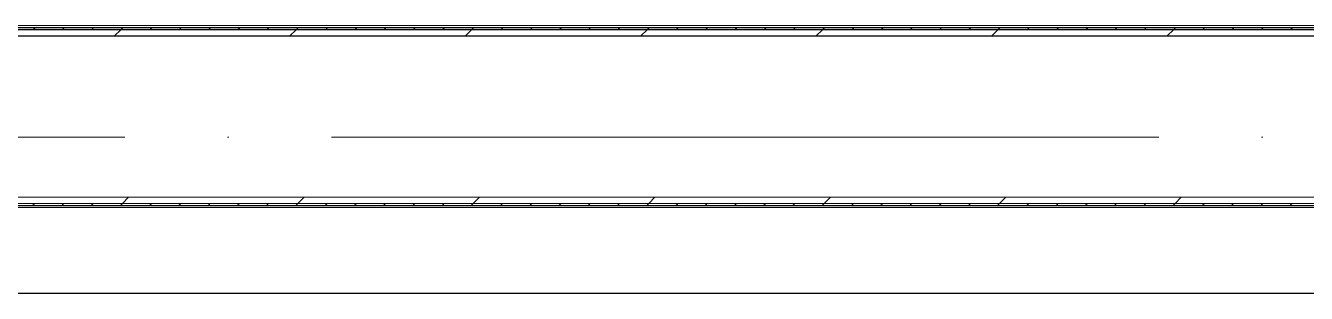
# Model space of a CAD drawing. Header units: millimetres. Extents: x -495897 to 1376592, y -28539 to 470976.
# Drawn here: x -4085 to -988, y 346027 to 346675 of the extents above; entities that cross this region are included whole.
import ezdxf

# ---------------------------------------------------------------- set-up
doc = ezdxf.new("R2010")
doc.units = ezdxf.units.MM
doc.linetypes.add('ADSK_Линия сетки', pattern=[25, 20, -2.5, 0, -2.5])
for name, color, linetype, lineweight in [('RC-Линии_связи-Адресные', 5, 'Continuous', 30), ('Ограждение', 252, 'Continuous', 9), ('Оси', 252, 'Continuous', 9), ('Стены внутренние', 7, 'Continuous', 18), ('Стены наружные', 7, 'Continuous', 18), ('Стены штриховка', 7, 'Continuous', 9)]:
    doc.layers.add(name, color=color, linetype=linetype, lineweight=lineweight)

# ---------------------------------------------------------------- blocks, each defined once
blk = doc.blocks.new('1 этаж')
at = {"layer": 'Ограждение', "color": 251, "true_color": 0x636466}
for p, q in [((1944.2, -13723.7), (-3835.8, -13723.7)), ((-6740.8, -14163.7), (1454.2, -14163.7))]:
    blk.add_line(p, q, dxfattribs=at)
at = {"layer": 'Оси', "color": 251, "linetype": 'ADSK_Линия сетки', "ltscale": 100, "true_color": 0x636466}
blk.add_line((4411.5, -13993.7), (-72528.1, -13993.7), dxfattribs=at)
at = {"layer": 'Стены внутренние', "color": 251, "true_color": 0x636466}
blk.add_line((-4670.8, -14138.7), (1484.2, -14138.7), dxfattribs=at)
at = {"layer": 'Стены наружные', "color": 251, "lineweight": 30, "true_color": 0x636466}
for p, q in [((-3860.8, -13748.7), (2044.2, -13748.7)), ((1964.2, -13733.7), (-3845.8, -13733.7)), ((1959.2, -13728.7), (-3840.8, -13728.7)), ((-6750.8, -14158.7), (1454.2, -14158.7))]:
    blk.add_line(p, q, dxfattribs=at)
at = {"layer": 'Стены наружные', "color": 251, "linetype": 'Continuous', "lineweight": 9, "true_color": 0x636466}
for p, q in [((-3311, -13733.7), (-3306, -13728.7)), ((-3240.3, -13733.7), (-3235.3, -13728.7)), ((-3169.6, -13733.7), (-3164.6, -13728.7)), ((-3113.9, -13748.7), (-3098.9, -13733.7)), ((-3098.9, -13733.7), (-3093.9, -13728.7)), ((-3028.2, -13733.7), (-3023.2, -13728.7)), ((-2957.5, -13733.7), (-2952.5, -13728.7)), ((-2886.8, -13733.7), (-2881.8, -13728.7)), ((-2816, -13733.7), (-2811, -13728.7)), ((-2745.3, -13733.7), (-2740.3, -13728.7)), ((-2689.6, -13748.7), (-2674.6, -13733.7)), ((-2674.6, -13733.7), (-2669.6, -13728.7)), ((-2603.9, -13733.7), (-2598.9, -13728.7)), ((-2533.2, -13733.7), (-2528.2, -13728.7)), ((-2462.5, -13733.7), (-2457.5, -13728.7)), ((-2391.8, -13733.7), (-2386.8, -13728.7)), ((-2321.1, -13733.7), (-2316.1, -13728.7)), ((-2265.4, -13748.7), (-2250.4, -13733.7)), ((-2250.4, -13733.7), (-2245.4, -13728.7)), ((-2179.6, -13733.7), (-2174.6, -13728.7)), ((-2108.9, -13733.7), (-2103.9, -13728.7)), ((-2038.2, -13733.7), (-2033.2, -13728.7)), ((-1967.5, -13733.7), (-1962.5, -13728.7)), ((-1896.8, -13733.7), (-1891.8, -13728.7)), ((-1841.1, -13748.7), (-1826.1, -13733.7)), ((-1826.1, -13733.7), (-1821.1, -13728.7)), ((-1755.4, -13733.7), (-1750.4, -13728.7)), ((-1684.7, -13733.7), (-1679.7, -13728.7)), ((-1614, -13733.7), (-1609, -13728.7)), ((-1543.2, -13733.7), (-1538.2, -13728.7)), ((-1472.5, -13733.7), (-1467.5, -13728.7)), ((-1416.8, -13748.7), (-1401.8, -13733.7)), ((-1401.8, -13733.7), (-1396.8, -13728.7)), ((-1331.1, -13733.7), (-1326.1, -13728.7)), ((-1260.4, -13733.7), (-1255.4, -13728.7)), ((-1189.7, -13733.7), (-1184.7, -13728.7)), ((-1119, -13733.7), (-1114, -13728.7)), ((-1048.3, -13733.7), (-1043.3, -13728.7)), ((-992.6, -13748.7), (-977.6, -13733.7)), ((-977.6, -13733.7), (-972.6, -13728.7)), ((-906.9, -13733.7), (-901.9, -13728.7)), ((-836.1, -13733.7), (-831.1, -13728.7)), ((-765.4, -13733.7), (-760.4, -13728.7)), ((-694.7, -13733.7), (-689.7, -13728.7)), ((-624, -13733.7), (-619, -13728.7)), ((-568.3, -13748.7), (-553.3, -13733.7)), ((-553.3, -13733.7), (-548.3, -13728.7)), ((-482.6, -13733.7), (-477.6, -13728.7)), ((-411.9, -13733.7), (-406.9, -13728.7)), ((-341.2, -13733.7), (-336.2, -13728.7)), ((-270.5, -13733.7), (-265.5, -13728.7)), ((-3311.8, -14158.7), (-3306.8, -14153.7)), ((-3241, -14158.7), (-3236, -14153.7)), ((-3170.3, -14158.7), (-3165.3, -14153.7)), ((-3099.6, -14158.7), (-3094.6, -14153.7)), ((-3094.6, -14153.7), (-3079.6, -14138.7)), ((-3028.9, -14158.7), (-3023.9, -14153.7)), ((-2958.2, -14158.7), (-2953.2, -14153.7)), ((-2887.5, -14158.7), (-2882.5, -14153.7)), ((-2816.8, -14158.7), (-2811.8, -14153.7)), ((-2746.1, -14158.7), (-2741.1, -14153.7)), ((-2675.4, -14158.7), (-2670.4, -14153.7)), ((-2670.4, -14153.7), (-2655.4, -14138.7)), ((-2604.6, -14158.7), (-2599.6, -14153.7)), ((-2533.9, -14158.7), (-2528.9, -14153.7)), ((-2463.2, -14158.7), (-2458.2, -14153.7)), ((-2392.5, -14158.7), (-2387.5, -14153.7)), ((-2321.8, -14158.7), (-2316.8, -14153.7)), ((-2251.1, -14158.7), (-2246.1, -14153.7)), ((-2246.1, -14153.7), (-2231.1, -14138.7)), ((-2180.4, -14158.7), (-2175.4, -14153.7)), ((-2109.7, -14158.7), (-2104.7, -14153.7)), ((-2039, -14158.7), (-2034, -14153.7)), ((-1968.2, -14158.7), (-1963.2, -14153.7)), ((-1897.5, -14158.7), (-1892.5, -14153.7)), ((-1826.8, -14158.7), (-1821.8, -14153.7)), ((-1821.8, -14153.7), (-1806.8, -14138.7)), ((-1756.1, -14158.7), (-1751.1, -14153.7)), ((-1685.4, -14158.7), (-1680.4, -14153.7)), ((-1614.7, -14158.7), (-1609.7, -14153.7)), ((-1544, -14158.7), (-1539, -14153.7)), ((-1473.3, -14158.7), (-1468.3, -14153.7)), ((-1402.6, -14158.7), (-1397.6, -14153.7)), ((-1397.6, -14153.7), (-1382.6, -14138.7)), ((-1331.9, -14158.7), (-1326.9, -14153.7)), ((-1261.1, -14158.7), (-1256.1, -14153.7)), ((-1190.4, -14158.7), (-1185.4, -14153.7)), ((-1119.7, -14158.7), (-1114.7, -14153.7)), ((-1049, -14158.7), (-1044, -14153.7)), ((-978.3, -14158.7), (-973.3, -14153.7)), ((-973.3, -14153.7), (-958.3, -14138.7)), ((-907.6, -14158.7), (-902.6, -14153.7)), ((-836.9, -14158.7), (-831.9, -14153.7)), ((-766.2, -14158.7), (-761.2, -14153.7)), ((-695.5, -14158.7), (-690.5, -14153.7)), ((-624.7, -14158.7), (-619.7, -14153.7)), ((-554, -14158.7), (-549, -14153.7)), ((-549, -14153.7), (-534, -14138.7)), ((-483.3, -14158.7), (-478.3, -14153.7)), ((-412.6, -14158.7), (-407.6, -14153.7)), ((-341.9, -14158.7), (-336.9, -14153.7)), ((-271.2, -14158.7), (-266.2, -14153.7))]:
    blk.add_line(p, q, dxfattribs=at)
at = {"layer": 'Стены штриховка', "color": 251, "true_color": 0x636466}
blk.add_line((1484.2, -14153.7), (-6750.8, -14153.7), dxfattribs=at)

msp = doc.modelspace()

# ---------------------------------------------------------------- linework, layer by layer
at = {"layer": 'RC-Линии_связи-Адресные'}
msp.add_line((343.75, 346027.411), (-9454.59, 346027.411), dxfattribs=at)

# ---------------------------------------------------------------- block references
msp.add_blockref('1 этаж', (-756.474, 360398.765))

doc.saveas('drawing.dxf')
